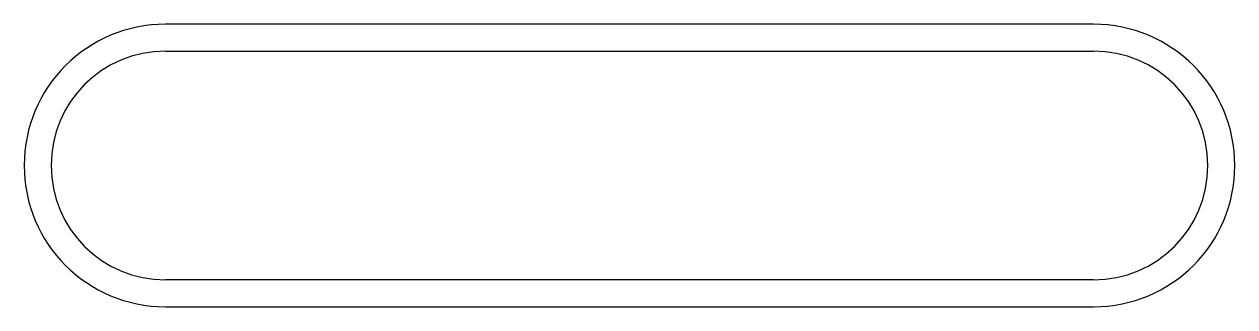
# Model space of a CAD drawing. Header units: millimetres. Extents: x -90 to 90, y -21 to 21.
import ezdxf

# ---------------------------------------------------------------- set-up
doc = ezdxf.new("R2010")
doc.units = ezdxf.units.MM
doc.layers.add('CUTOUTS', color=1, linetype='CONTINUOUS')
doc.layers.add('PERIMETER', color=5, linetype='CONTINUOUS')

msp = doc.modelspace()

# ---------------------------------------------------------------- linework, layer by layer
at = {"layer": 'CUTOUTS'}
for p, q in [((-69, 17), (69, 17)), ((69, -17), (-69, -17))]:
    msp.add_line(p, q, dxfattribs=at)
for centre, start, end in [((-69, 0), 90, 270), ((69, 0), -90, 90)]:
    msp.add_arc(centre, 17, start, end, dxfattribs=at)
at = {"layer": 'PERIMETER'}
for p, q in [((69, 21), (-69, 21)), ((-69, -21), (69, -21))]:
    msp.add_line(p, q, dxfattribs=at)
for centre, start, end in [((-69, 0), 90, 270), ((69, 0), -90, 90)]:
    msp.add_arc(centre, 21, start, end, dxfattribs=at)

doc.saveas('drawing.dxf')
